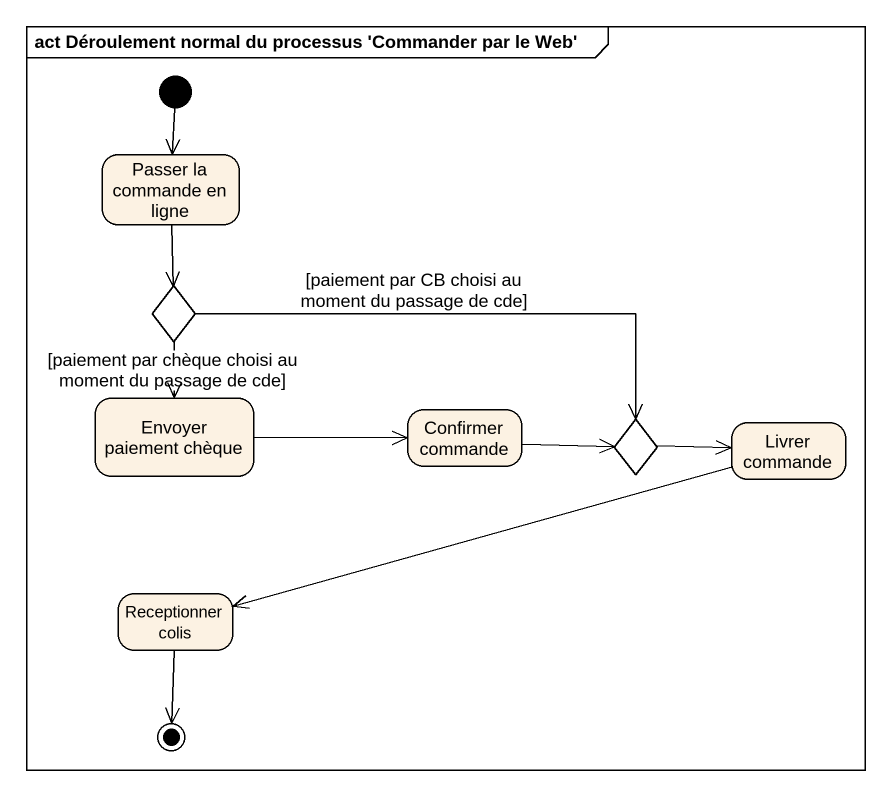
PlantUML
@startuml
mainframe act Déroulement normal du processus 'Commander par le Web'
hide empty description
state "Passer la commande en ligne" as Passer_la_commande_en_ligne
state choice1 <<choice>>
state "Envoyer paiement chèque" as Envoyer_paiement_chèque
state "Confirmer commande" as Confirmer_commande
state choice2 <<choice>>
state "Livrer commande" as Livrer_commande
state "Receptionner colis" as Receptionner_colis
[*] --> Passer_la_commande_en_ligne
Passer_la_commande_en_ligne --> choice1
choice1 --> Envoyer_paiement_chèque : [paiement par chèque choisi au moment du passage de cde]
choice1 -right-> choice2 : [paiement par CB choisi au moment du passage de cde]
Envoyer_paiement_chèque -right-> Confirmer_commande
Confirmer_commande -right-> choice2
choice2 -right-> Livrer_commande
Livrer_commande -left-> Receptionner_colis
Receptionner_colis --> [*]
@enduml
